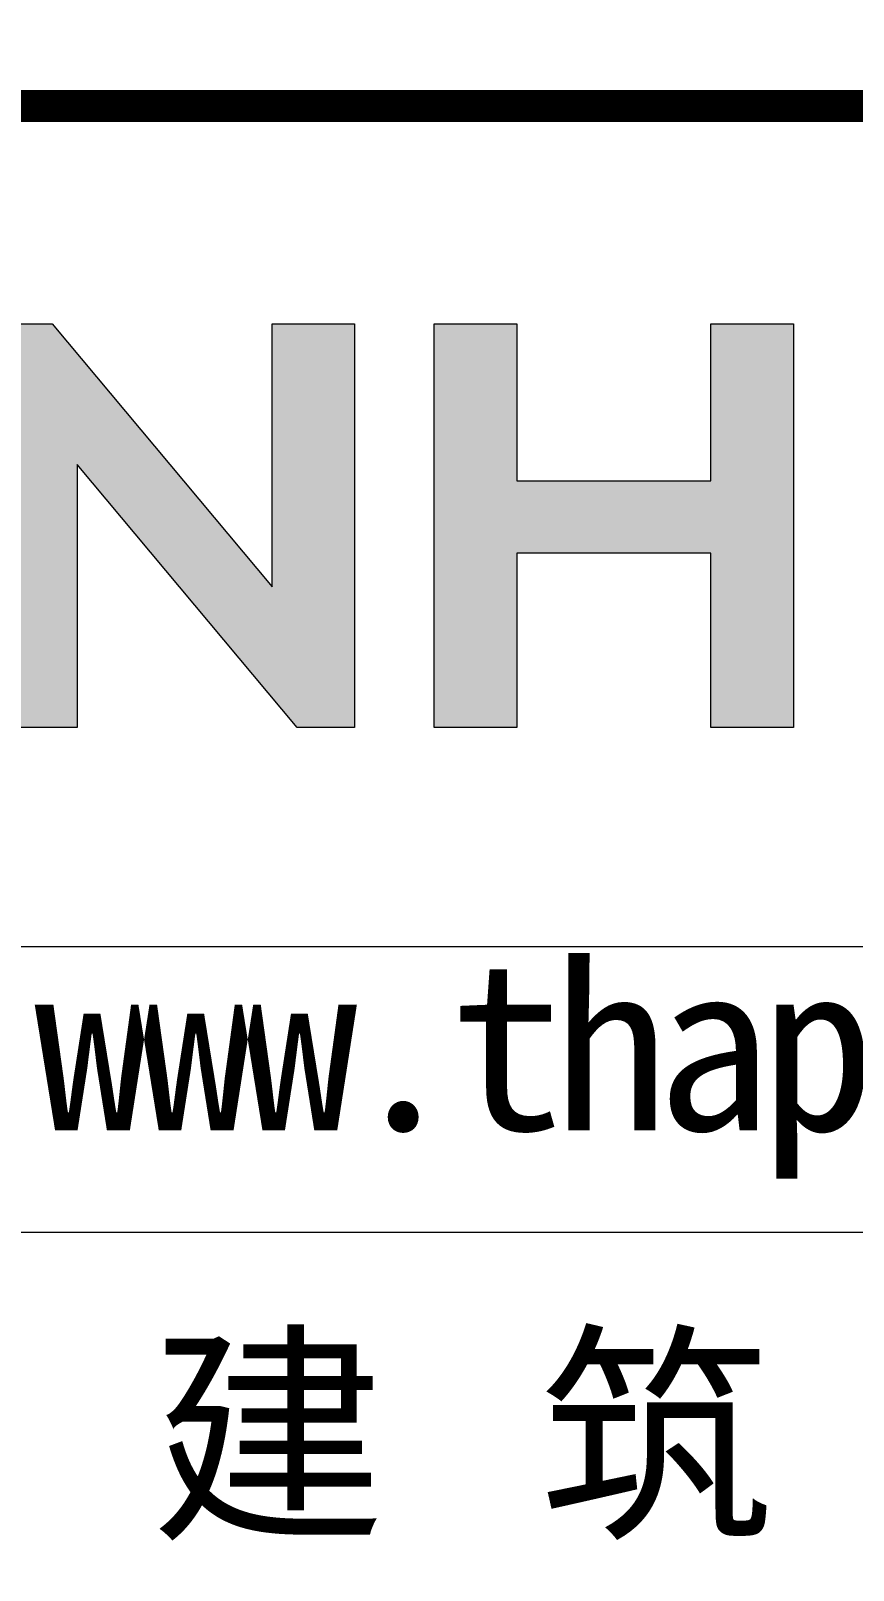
# Model space of a CAD drawing. Header units: millimetres. Extents: x -714894 to -19295, y 3400 to 234118.
# Drawn here: x -332040 to -330750, y 109902 to 112316 of the extents above; entities that cross this region are included whole.
import ezdxf

# ---------------------------------------------------------------- set-up
doc = ezdxf.new("R2010")
doc.units = ezdxf.units.MM
doc.header["$LTSCALE"] = 500
for name, color, linetype in [('_U+56FE_U+5C42 1', 7, 'Continuous'), ('C-SHET-LOGO', 7, 'Continuous'), ('C-SHET-SHET', 144, 'Continuous')]:
    doc.layers.add(name, color=color, linetype=linetype)
doc.styles.add('TH-STYLE2', font='', dxfattribs={"width": 0.8})
doc.styles.get('TH-STYLE2').set_extended_font_data('STXihei')

# ---------------------------------------------------------------- blocks, each defined once
blk = doc.blocks.new('block 8-1')
at = {"layer": '_U+56FE_U+5C42 1'}
h = blk.add_hatch(color=255, dxfattribs=at)
h.dxf.hatch_style = 2
h.paths.add_polyline_path([(1734.5, -2799), (1671.99, -2724.34), (1671.99, -2799), (1648.61, -2799), (1648.61, -2684.34), (1664.88, -2684.34), (1727.42, -2759.09), (1727.42, -2684.34), (1750.8, -2684.34), (1750.8, -2799)])
h = blk.add_hatch(color=255, dxfattribs=at)
h.dxf.hatch_style = 2
h.paths.add_polyline_path([(1852.14, -2799), (1852.14, -2749.46), (1797.03, -2749.46), (1797.03, -2799), (1773.49, -2799), (1773.49, -2684.34), (1797.03, -2684.34), (1797.03, -2728.95), (1852.14, -2728.95), (1852.14, -2684.34), (1875.68, -2684.34), (1875.68, -2799)])
at = {"layer": '_U+56FE_U+5C42 1', "color": 255, "lineweight": 0}
for points in [[(1734.5, -2799), (1671.99, -2724.34), (1671.99, -2799), (1648.61, -2799), (1648.61, -2684.34), (1664.88, -2684.34), (1727.42, -2759.09), (1727.42, -2684.34), (1750.8, -2684.34), (1750.8, -2799), (1734.5, -2799)], [(1852.14, -2799), (1852.14, -2749.46), (1797.03, -2749.46), (1797.03, -2799), (1773.49, -2799), (1773.49, -2684.34), (1797.03, -2684.34), (1797.03, -2728.95), (1852.14, -2728.95), (1852.14, -2684.34), (1875.68, -2684.34), (1875.68, -2799), (1852.14, -2799)]]:
    blk.add_lwpolyline(points, dxfattribs=at)
blk = doc.blocks.new('block 7')
at = {"layer": '_U+56FE_U+5C42 1'}
blk.add_blockref('block 8-1', (0, 0), dxfattribs=at)
blk = doc.blocks.new('LOGO2020')
at = {"const_width": 0.5}
blk.add_lwpolyline([(80, 0), (0, 0), (0, 44), (80, 44)], close=True, dxfattribs=at)
at = {"lineweight": 9}
for points in [[(79.933, 0), (0, 0), (0, 44), (79.933, 44), (79.933, 0)], [(0, 30.833), (79.933, 30.833)], [(-0.387, 26.361), (79.547, 26.361)]]:
    blk.add_lwpolyline(points, dxfattribs=at)
at = {"xscale": 0.055125, "yscale": 0.055125, "zscale": 0.055125}
blk.add_blockref('block 7', (-64.387, 188.56), dxfattribs=at)
at = {"insert": (27.112, 27.194), "char_height": 2.6547, "attachment_point": 7, "style": 'TH-STYLE2'}
blk.add_mtext('{\\W1;\\T0.9;www.thape.com}', dxfattribs=at)
at = {"insert": (40.067, 23.02), "char_height": 2.7, "width": 80.94543, "attachment_point": 5, "style": 'TH-STYLE2'}
blk.add_mtext('{\\fSimHei|b1|i0|c134|p2;\\W1;\\T1.1;上 海 天 华 建 筑 设 计 有 限 公 司}', dxfattribs=at)
blk = doc.blocks.new('SH_THAPE_A0L')
blk.add_lwpolyline([(1099, 301), (1099, 293), (1179, 293), (1179, 301)], close=True)
at = {"layer": 'C-SHET-LOGO', "xscale": 1.000832973929552, "yscale": 1.000832973929552, "zscale": 1.000832973929552}
blk.add_blockref('LOGO2020', (1099, 248.963), dxfattribs=at)

msp = doc.modelspace()

# ---------------------------------------------------------------- block references
at = {"layer": 'C-SHET-SHET', "xscale": 100, "yscale": 100, "zscale": 100}
msp.add_blockref('SH_THAPE_A0L', (-444647.48, 82897.79), dxfattribs=at)

doc.saveas('drawing.dxf')
